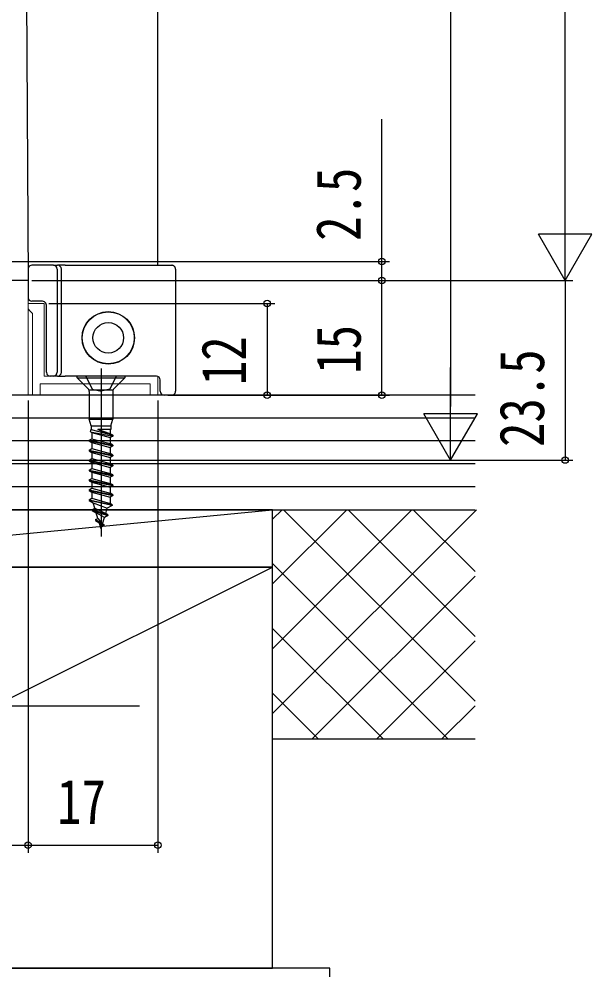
# Model space of a CAD drawing. Units: millimetres, scale not verified. Extents: x -693 to 693, y -1120 to 1122.
# Drawn here: x -408.2 to -333.3, y 266.9 to 391.3 of the extents above; entities that cross this region are included whole.
import ezdxf
from ezdxf.enums import TextEntityAlignment as Align

# ---------------------------------------------------------------- set-up
doc = ezdxf.new("R2010")
doc.units = ezdxf.units.MM
doc.header["$LTSCALE"] = 5
doc.layers.add('0-3_YKK_11', color=7, linetype='Continuous', lineweight=18)
for name, color, linetype in [('0-5_YKK_12', 2, 'Continuous'), ('0-6_YKK_13', 4, 'Continuous'), ('0-8_YKK_D', 6, 'Continuous'), ('0-A_YSS_K', 3, 'Continuous')]:
    doc.layers.add(name, color=color, linetype=linetype)
doc.styles.add('ＭＳ ゴシック', font='')
doc.styles.get('ＭＳ ゴシック').set_extended_font_data('MS Gothic')

msp = doc.modelspace()

# ---------------------------------------------------------------- linework, layer by layer
at = {"layer": '0-3_YKK_11', "color": 1}
msp.add_lwpolyline([(-425.466, 342.105), (-407.066, 342.105), (-407.066, 357.105), (-408.566, 357.105)], dxfattribs=at)
at = {"layer": '0-3_YKK_11', "color": 190}
msp.add_lwpolyline([(-404.966, 344.605), (-390.066, 344.605), (-390.066, 342.105), (-391.066, 342.105), (-391.066, 343.605), (-405.466, 343.605), (-405.466, 342.105), (-406.466, 342.105), (-406.466, 352.805), (-406.766, 353.105), (-407.066, 353.405), (-407.066, 354.105), (-404.966, 354.105)], close=True, dxfattribs=at)
at = {"layer": '0-5_YKK_12'}
for p, q in [((-408.148, 538.172), (-407.066, 357.105)), ((-390.066, 359.105), (-390.066, 538.172)), ((-407.066, 357.105), (-482.064, 357.105))]:
    msp.add_line(p, q, dxfattribs=at)
at = {"layer": '0-6_YKK_13'}
for p, q in [((-407.066, 358.605), (-407.066, 354.905)), ((-403.736, 359.105), (-406.566, 359.105)), ((-403.736, 359.105), (-403.194, 359.105)), ((-403.237, 358.605), (-403.237, 345.105)), ((-402.196, 359.105), (-403.194, 359.105)), ((-402.695, 345.105), (-402.695, 358.605)), ((-402.196, 359.105), (-388.267, 359.105)), ((-387.766, 358.605), (-387.766, 342.605)), ((-407.066, 354.905), (-407.066, 354.905)), ((-406.566, 354.405), (-406.566, 354.405)), ((-405.166, 354.405), (-406.566, 354.405)), ((-405.166, 354.405), (-405.166, 354.405)), ((-404.666, 345.105), (-404.666, 353.905)), ((-404.666, 353.905), (-404.666, 353.905)), ((-397.515, 345.605), (-397.515, 323.605)), ((-403.736, 344.605), (-404.166, 344.605)), ((-403.194, 344.605), (-403.736, 344.605)), ((-403.194, 344.605), (-402.196, 344.605)), ((-390.266, 344.605), (-402.196, 344.605)), ((-400.615, 344.355), (-400.615, 344.605)), ((-394.415, 344.605), (-400.615, 344.605)), ((-400.615, 344.355), (-394.415, 344.355)), ((-399.212, 342.952), (-400.615, 344.355)), ((-395.819, 342.952), (-394.415, 344.355)), ((-394.415, 344.605), (-394.415, 344.355)), ((-389.766, 342.605), (-389.766, 344.105)), ((-399.11, 342.805), (-395.92, 342.805)), ((-399.065, 342.598), (-399.065, 338.942)), ((-395.965, 342.598), (-395.965, 338.942)), ((-388.267, 342.105), (-389.266, 342.105)), ((-398.79, 338.105), (-399.065, 338.942)), ((-399.065, 338.942), (-395.965, 338.942)), ((-396.24, 338.105), (-395.965, 338.942)), ((-398.882, 337.299), (-398.79, 337.666)), ((-398.81, 337.59), (-395.965, 336.855)), ((-398.79, 338.105), (-396.24, 338.105)), ((-398.79, 338.105), (-398.79, 337.664)), ((-397.917, 337.609), (-395.965, 336.855)), ((-396.315, 337.057), (-397.917, 337.609)), ((-396.315, 337.565), (-396.315, 337.057)), ((-396.24, 338.105), (-396.24, 337.609)), ((-399.065, 336.205), (-398.715, 336.407)), ((-399.065, 336.205), (-395.965, 335.555)), ((-398.885, 337.301), (-395.965, 336.755)), ((-398.715, 337.203), (-398.715, 336.407)), ((-398.715, 336.407), (-396.315, 335.757)), ((-395.965, 336.855), (-396.315, 337.057)), ((-395.965, 336.755), (-396.315, 336.553)), ((-396.315, 336.566), (-396.315, 335.757)), ((-395.965, 336.855), (-395.965, 336.755)), ((-399.065, 336.105), (-395.965, 335.455)), ((-399.065, 334.905), (-398.715, 335.107)), ((-399.065, 334.905), (-395.965, 334.255)), ((-398.715, 335.903), (-396.315, 335.253)), ((-398.715, 335.903), (-398.715, 335.107)), ((-398.715, 335.107), (-396.315, 334.457)), ((-395.965, 335.555), (-396.315, 335.757)), ((-396.315, 335.253), (-396.315, 334.457)), ((-399.065, 334.805), (-395.965, 334.155)), ((-399.065, 333.605), (-398.715, 333.807)), ((-398.715, 334.603), (-396.315, 333.953)), ((-398.715, 334.603), (-398.715, 333.807)), ((-398.715, 333.807), (-396.315, 333.157)), ((-395.965, 334.255), (-396.315, 334.457)), ((-396.315, 333.953), (-396.315, 333.157)), ((-399.065, 333.605), (-395.965, 332.955)), ((-399.065, 333.505), (-395.965, 332.855)), ((-399.065, 332.305), (-398.715, 332.507)), ((-398.715, 333.303), (-396.315, 332.653)), ((-398.715, 333.303), (-398.715, 332.507)), ((-398.715, 332.507), (-396.315, 331.857)), ((-395.965, 332.955), (-396.315, 333.157)), ((-396.315, 332.653), (-396.315, 331.857)), ((-399.065, 332.305), (-395.965, 331.655)), ((-399.065, 332.205), (-395.965, 331.555)), ((-399.065, 331.005), (-398.715, 331.207)), ((-398.715, 332.003), (-396.315, 331.353)), ((-398.715, 332.003), (-398.715, 331.207)), ((-398.715, 331.207), (-396.315, 330.557)), ((-395.965, 331.655), (-396.315, 331.857)), ((-396.315, 331.353), (-396.315, 330.557)), ((-399.065, 331.005), (-395.965, 330.355)), ((-399.065, 330.905), (-395.965, 330.255)), ((-399.065, 329.705), (-398.715, 329.907)), ((-398.715, 330.703), (-396.315, 330.053)), ((-398.715, 330.703), (-398.715, 329.907)), ((-398.715, 329.907), (-396.315, 329.257)), ((-395.965, 330.355), (-396.315, 330.557)), ((-396.315, 330.053), (-396.315, 329.257)), ((-399.065, 329.705), (-395.965, 329.055)), ((-399.065, 329.605), (-395.965, 328.955)), ((-398.715, 329.403), (-396.315, 328.753)), ((-398.715, 329.403), (-398.715, 328.607)), ((-395.965, 329.055), (-396.315, 329.257)), ((-396.315, 328.753), (-396.315, 327.9)), ((-399.065, 328.405), (-398.715, 328.607)), ((-399.065, 328.405), (-396.065, 327.755)), ((-396.065, 327.655), (-399.065, 328.305)), ((-398.715, 328.607), (-396.315, 327.9)), ((-398.557, 328.012), (-396.694, 327.292)), ((-398.338, 327.295), (-398.557, 328.012)), ((-396.065, 327.655), (-396.694, 327.292)), ((-396.065, 327.755), (-396.315, 327.9)), ((-396.065, 327.755), (-396.065, 327.655)), ((-398.665, 327.105), (-398.338, 327.295)), ((-396.615, 326.455), (-398.665, 327.105)), ((-398.665, 327.005), (-396.615, 326.355)), ((-398.338, 327.295), (-396.9, 326.619)), ((-397.059, 326.099), (-398.16, 326.713)), ((-397.932, 325.969), (-398.16, 326.713)), ((-396.9, 326.619), (-396.694, 327.292)), ((-396.615, 326.455), (-396.9, 326.619)), ((-398.215, 325.805), (-397.932, 325.969)), ((-398.215, 325.805), (-398.215, 325.705)), ((-398.215, 325.805), (-397.165, 325.155)), ((-398.215, 325.705), (-397.165, 325.055)), ((-397.932, 325.969), (-397.331, 325.258)), ((-397.774, 325.45), (-397.423, 324.906)), ((-397.515, 324.605), (-397.767, 325.428)), ((-397.318, 325.25), (-397.059, 326.099)), ((-397.515, 324.605), (-397.423, 324.906))]:
    msp.add_line(p, q, dxfattribs=at)
for points in [[(-406.566, 359.105), (-406.816, 359.038), (-406.999, 358.855), (-407.066, 358.605)], [(-387.766, 358.605), (-387.77, 358.666), (-387.781, 358.725), (-387.799, 358.783), (-387.824, 358.838), (-387.855, 358.889), (-387.892, 358.937), (-387.935, 358.979), (-387.982, 359.017), (-388.034, 359.048), (-388.089, 359.073), (-388.146, 359.091), (-388.206, 359.102), (-388.266, 359.105)], [(-404.666, 353.905), (-404.733, 354.155), (-404.917, 354.338), (-405.166, 354.405)], [(-404.666, 345.105), (-404.599, 344.855), (-404.416, 344.673), (-404.166, 344.605)], [(-399.515, 344.605), (-398.66, 342.89), (-397.515, 342.605)], [(-395.515, 344.605), (-396.37, 342.89), (-397.515, 342.605)], [(-388.266, 342.105), (-388.206, 342.109), (-388.147, 342.12), (-388.089, 342.138), (-388.034, 342.163), (-387.982, 342.194), (-387.935, 342.231), (-387.892, 342.274), (-387.855, 342.321), (-387.824, 342.373), (-387.799, 342.428), (-387.781, 342.485), (-387.77, 342.545), (-387.766, 342.605)], [(-396.315, 337.565), (-396.24, 337.609), (-397.917, 337.609)], [(-399.065, 336.205), (-399.065, 336.105), (-398.715, 335.903)], [(-398.882, 337.299), (-398.715, 337.203), (-396.315, 336.553)], [(-399.065, 334.905), (-399.065, 334.805), (-398.715, 334.603)], [(-395.965, 335.555), (-395.965, 335.455), (-396.315, 335.253)], [(-395.965, 334.255), (-395.965, 334.155), (-396.315, 333.953)], [(-399.065, 333.605), (-399.065, 333.505), (-398.715, 333.303)], [(-395.965, 332.955), (-395.965, 332.855), (-396.315, 332.653)], [(-399.065, 332.305), (-399.065, 332.205), (-398.715, 332.003)], [(-395.965, 331.655), (-395.965, 331.555), (-396.315, 331.353)], [(-399.065, 331.005), (-399.065, 330.905), (-398.715, 330.703)], [(-395.965, 330.355), (-395.965, 330.255), (-396.315, 330.053)], [(-399.065, 329.705), (-399.065, 329.605), (-398.715, 329.403)], [(-395.965, 329.055), (-395.965, 328.955), (-396.315, 328.753)], [(-399.065, 328.405), (-399.065, 328.305), (-398.557, 328.012)], [(-398.665, 327.105), (-398.665, 327.005), (-398.16, 326.713)], [(-396.615, 326.455), (-396.615, 326.355), (-397.059, 326.099)], [(-397.165, 325.155), (-397.165, 325.055), (-397.423, 324.906)]]:
    msp.add_lwpolyline(points, dxfattribs=at)
for radius in [3.435, 3.4, 2]:
    msp.add_circle((-396.566, 349.605), radius, dxfattribs=at)
for centre, radius, start, end in [((-403.737, 358.606), 0.499, 359.94657, 89.94647), ((-403.195, 358.606), 0.499, 359.94657, 89.94647), ((-406.566, 354.905), 0.5, 180.00873, 269.99127), ((-403.737, 345.105), 0.499, 270.05353, 0.05343), ((-403.195, 345.105), 0.499, 270.05353, 0.05343), ((-390.266, 344.105), 0.5, 0, 90), ((-399.565, 342.598), 0.5, 0, 45), ((-395.465, 342.598), 0.5, 135, 180), ((-389.266, 342.605), 0.5, 180, 270)]:
    msp.add_arc(centre, radius, start, end, dxfattribs=at)
for centre, start_param, end_param in [((-388.267, 358.605), 1.5690384, 1.5707963), ((-388.267, 342.605), 4.712389, 4.7141469)]:
    msp.add_ellipse(centre, major_axis=(0.532, 0), ratio=0.940706, start_param=start_param, end_param=end_param, dxfattribs=at)
at = {"layer": '0-8_YKK_D'}
for p, q in [((-336.766, 364.105), (-336.766, 680.604)), ((-351.766, 670.604), (-351.766, 340.598)), ((-336.766, 357.105), (-336.766, 369.23)), ((-336.766, 357.105), (-340.266, 363.167)), ((-333.266, 363.167), (-340.266, 363.167)), ((-336.766, 357.105), (-333.266, 363.167)), ((-467.866, 359.605), (-359.766, 359.605)), ((-406.566, 357.105), (-335.766, 357.105)), ((-406.566, 357.105), (-359.766, 357.105)), ((-400.691, 357.105), (-335.766, 357.105)), ((-386.766, 357.105), (-359.766, 357.105)), ((-360.766, 342.105), (-360.766, 357.105)), ((-336.766, 357.105), (-336.766, 333.605)), ((-404.365, 354.105), (-374.766, 354.105)), ((-375.766, 354.105), (-375.766, 342.105)), ((-351.766, 333.598), (-351.766, 345.722)), ((-407.066, 341.405), (-407.066, 282.201)), ((-407.066, 341.405), (-407.066, 282.201)), ((-390.066, 341.405), (-390.066, 282.201)), ((-388.766, 342.105), (-374.766, 342.105)), ((-387.179, 342.105), (-359.766, 342.105)), ((-351.766, 333.598), (-355.266, 339.66)), ((-348.266, 339.66), (-355.266, 339.66)), ((-351.766, 333.598), (-348.266, 339.66)), ((-481.499, 333.605), (-335.766, 333.605)), ((-481.364, 333.598), (-350.766, 333.598)), ((-482.066, 283.201), (-407.066, 283.201)), ((-407.066, 283.201), (-390.066, 283.201))]:
    msp.add_line(p, q, dxfattribs=at)
for points in [[(-360.766, 357.105), (-360.766, 359.605), (-360.766, 378.239)], [(-479.76, 338.008), (-479.061, 336.459), (-463.263, 301.449), (-392.496, 301.449)]]:
    msp.add_lwpolyline(points, dxfattribs=at)
for centre in [(-360.766, 359.605), (-360.766, 357.105), (-360.766, 357.105), (-375.766, 354.105), (-375.766, 342.105), (-360.766, 342.105), (-336.766, 333.605), (-407.066, 283.201), (-407.066, 283.201), (-390.066, 283.201)]:
    msp.add_circle(centre, 0.425, dxfattribs=at)
at = {"layer": '0-A_YSS_K'}
for p, q in [((-348.571, 339.105), (-453.062, 339.105)), ((-348.571, 336.105), (-453.062, 336.105)), ((-348.571, 333.105), (-453.062, 333.105)), ((-348.571, 330.105), (-453.062, 330.105)), ((-375.062, 300.414), (-348.37, 327.105)), ((-375.062, 308.899), (-356.856, 327.105)), ((-375.062, 317.385), (-365.341, 327.105)), ((-375.062, 325.87), (-373.826, 327.105)), ((-373.635, 327.105), (-348.571, 302.041)), ((-365.15, 327.105), (-348.571, 310.526)), ((-356.665, 327.105), (-348.571, 319.011)), ((-375.062, 320.046), (-352.121, 297.105)), ((-480.064, 267.105), (-375.064, 319.605)), ((-369.885, 297.105), (-348.571, 318.42)), ((-375.062, 311.561), (-360.606, 297.105)), ((-361.4, 297.105), (-348.571, 309.934)), ((-375.062, 303.076), (-369.091, 297.105)), ((-352.915, 297.105), (-348.571, 301.449)), ((-375.062, 297.105), (-348.571, 297.105)), ((-367.564, 267.105), (-487.564, 267.105)), ((-367.564, 213.756), (-367.564, 267.105))]:
    msp.add_line(p, q, dxfattribs=at)
for points in [[(-348.571, 342.105), (-453.062, 342.105), (-453.062, 327.105), (-348.571, 327.105)], [(-453.062, 319.605), (-375.062, 327.105), (-348.571, 327.105)], [(-480.064, 319.605), (-480.064, 267.105), (-375.064, 267.105)], [(-375.064, 267.105), (-375.064, 319.605), (-480.064, 319.605)]]:
    msp.add_lwpolyline(points, dxfattribs=at)
msp.add_lwpolyline([(-375.062, 319.605), (-375.062, 327.105), (-453.062, 327.105), (-453.062, 319.605)], close=True, dxfattribs=at)

# ---------------------------------------------------------------- texts
at = {"layer": '0-8_YKK_D', "style": 'ＭＳ ゴシック', "width": 0.8}
for s, p in [('2.5', (-361.766, 362.305)), ('15', (-361.766, 344.912)), ('12', (-376.766, 343.412)), ('23.5', (-337.766, 335.329))]:
    msp.add_text(s, height=5.865, rotation=90, dxfattribs=at).set_placement(p, align=Align.BOTTOM_LEFT)
msp.add_text('17', height=5.865, dxfattribs=at).set_placement((-403.26, 284.201), align=Align.BOTTOM_LEFT)

doc.saveas('drawing.dxf')
